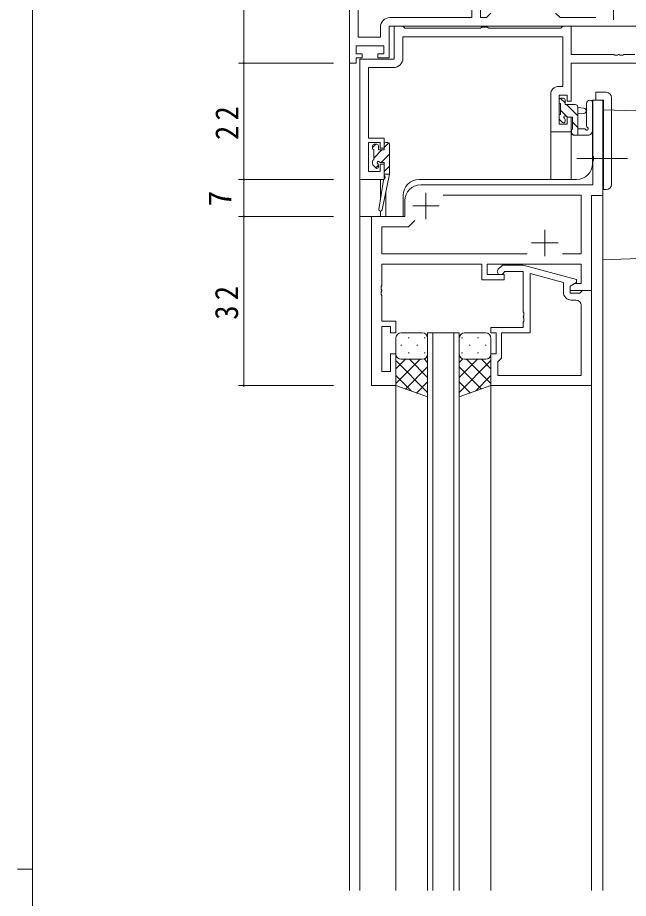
# Model space of a CAD drawing. Units: millimetres on the paper. Extents: x -397 to 397, y -282 to 282.
# Drawn here: x -396.7 to -281.1, y 11.3 to 177.9 of the extents above; entities that cross this region are included whole.
import ezdxf
from ezdxf.enums import TextEntityAlignment as Align

# ---------------------------------------------------------------- set-up
doc = ezdxf.new("R2010")
doc.units = ezdxf.units.MM
doc.linetypes.add('USER2', pattern=[13, 10, -1, 1, -1])
for name, color, linetype, lineweight in [('0-1_YKK_ZWAK', 7, 'Continuous', 18), ('0-3_YKK_11', 7, 'Continuous', 18), ('0-4_YKK_12', 2, 'Continuous', 18), ('0-5_YKK_13', 4, 'Continuous', 18), ('0-6_YKK_D', 6, 'Continuous', 18)]:
    doc.layers.add(name, color=color, linetype=linetype, lineweight=lineweight)
doc.styles.add('ＭＳ ゴシック', font='')
doc.styles.get('ＭＳ ゴシック').set_extended_font_data('MS Gothic')

msp = doc.modelspace()

# ---------------------------------------------------------------- linework, layer by layer
at = {"layer": '0-1_YKK_ZWAK'}
for p, q in [((-393.908, -245.688), (-393.908, 279.312)), ((-396.708, 16.812), (-393.908, 16.812))]:
    msp.add_line(p, q, dxfattribs=at)
at = {"layer": '0-3_YKK_11'}
for p, q in [((-333.908, 203.363), (-333.908, 169.312)), ((-332.278, 202.765), (-332.278, 174.242)), ((-283.908, 182.512), (-283.908, 177.512)), ((-310.738, 177.942), (-310.738, 181.242)), ((-309.108, 177.942), (-309.108, 181.312)), ((-307.108, 178.812), (-307.978, 177.942)), ((-294.038, 177.942), (-294.908, 178.812)), ((-326.238, 177.942), (-310.738, 177.942)), ((-307.978, 177.942), (-309.108, 177.942)), ((-287.259, 177.942), (-294.038, 177.942)), ((-328.038, 174.242), (-328.038, 176.142)), ((-326.408, 176.312), (-276.408, 176.312)), ((-326.408, 170.312), (-326.408, 176.312)), ((-325.408, 176.312), (-325.408, 170.112)), ((-323.778, 176.312), (-325.408, 176.312)), ((-323.408, 175.942), (-323.778, 176.312)), ((-309.103, 175.942), (-323.408, 175.942)), ((-308.808, 176.112), (-309.103, 175.942)), ((-307.808, 176.112), (-308.808, 176.112)), ((-307.514, 175.942), (-307.808, 176.112)), ((-293.908, 175.942), (-307.514, 175.942)), ((-293.538, 176.312), (-293.908, 175.942)), ((-291.908, 176.312), (-293.538, 176.312)), ((-291.908, 170.942), (-291.908, 176.312)), ((-332.278, 174.242), (-328.038, 174.242)), ((-323.778, 170.282), (-323.778, 174.312)), ((-323.778, 174.312), (-293.538, 174.312)), ((-293.538, 174.312), (-293.538, 164.912)), ((-332.608, 172.612), (-327.408, 172.612)), ((-332.608, 171.112), (-332.608, 172.612)), ((-327.408, 172.612), (-327.408, 171.112)), ((-331.508, 171.112), (-332.608, 171.112)), ((-332.608, 170.312), (-331.508, 170.312)), ((-332.608, 169.312), (-332.608, 170.312)), ((-331.908, 170.112), (-331.908, 147.312)), ((-325.408, 170.112), (-331.908, 170.112)), ((-331.508, 170.312), (-331.508, 171.112)), ((-328.508, 171.112), (-328.508, 170.312)), ((-327.408, 171.112), (-328.508, 171.112)), ((-328.508, 170.312), (-326.408, 170.312)), ((-283.866, 170.942), (-291.908, 170.942)), ((-283.683, 170.822), (-283.866, 170.942)), ((-283.133, 170.822), (-283.683, 170.822)), ((-282.95, 170.942), (-283.133, 170.822)), ((-282.866, 170.942), (-282.95, 170.942)), ((-282.683, 170.822), (-282.866, 170.942)), ((-282.133, 170.822), (-282.683, 170.822)), ((-281.95, 170.942), (-282.133, 170.822)), ((-279.908, 170.942), (-281.95, 170.942)), ((-333.908, 169.312), (-332.608, 169.312)), ((-330.278, 168.482), (-325.578, 168.482)), ((-330.278, 155.112), (-330.278, 168.482)), ((-291.908, 169.312), (-276.408, 169.312)), ((-291.908, 162.112), (-291.908, 169.312)), ((-295.808, 163.412), (-295.808, 156.312)), ((-293.538, 164.912), (-294.308, 164.912)), ((-294.178, 163.282), (-292.708, 163.282)), ((-294.178, 157.812), (-294.178, 163.282)), ((-292.708, 163.282), (-292.708, 162.112)), ((-292.708, 162.112), (-291.908, 162.112)), ((-287.838, 162.312), (-287.838, 151.771)), ((-285.908, 162.312), (-287.838, 162.312)), ((-285.908, 144.312), (-285.908, 162.312)), ((-292.708, 159.112), (-292.708, 157.812)), ((-291.908, 159.112), (-292.708, 159.112)), ((-291.908, 156.312), (-291.908, 159.112)), ((-292.708, 157.812), (-294.178, 157.812)), ((-327.308, 155.112), (-330.278, 155.112)), ((-327.308, 153.212), (-327.308, 155.112)), ((-295.808, 156.312), (-291.908, 156.312)), ((-330.278, 154.312), (-328.108, 154.312)), ((-330.278, 148.812), (-330.278, 154.312)), ((-328.108, 154.312), (-328.108, 153.212)), ((-328.108, 153.212), (-327.308, 153.212)), ((-287.838, 151.771), (-287.718, 151.587)), ((-328.108, 150.212), (-328.108, 148.812)), ((-327.308, 150.212), (-328.108, 150.212)), ((-327.308, 147.312), (-327.308, 150.212)), ((-287.718, 151.037), (-287.838, 150.854)), ((-287.838, 150.854), (-287.838, 146.312)), ((-287.718, 151.587), (-287.718, 151.037)), ((-328.108, 148.812), (-330.278, 148.812)), ((-331.908, 147.312), (-327.308, 147.312)), ((-287.838, 146.312), (-320.408, 146.312)), ((-323.408, 143.312), (-323.408, 140.312)), ((-319.408, 144.812), (-319.408, 139.812)), ((-290.038, 144.382), (-316.169, 144.382)), ((-290.038, 133.242), (-290.038, 144.382)), ((-288.108, 144.312), (-285.908, 144.312)), ((-288.108, 126.312), (-288.108, 144.312)), ((-321.908, 142.312), (-316.908, 142.312)), ((-329.708, 140.312), (-329.708, 108.312)), ((-323.408, 140.312), (-329.708, 140.312)), ((-327.778, 138.382), (-327.778, 133.242)), ((-322.708, 138.382), (-327.778, 138.382)), ((-321.549, 139.541), (-322.708, 138.382)), ((-321.549, 139.541), (-322.708, 138.382)), ((-296.908, 137.812), (-296.908, 132.812)), ((-299.408, 135.312), (-294.408, 135.312)), ((-327.778, 133.242), (-300.259, 133.242)), ((-293.558, 133.242), (-290.038, 133.242)), ((-327.778, 131.312), (-308.808, 131.312)), ((-327.778, 127.271), (-327.778, 131.312)), ((-308.808, 131.312), (-308.808, 128.312)), ((-307.808, 131.312), (-290.038, 131.312)), ((-307.808, 129.312), (-307.808, 131.312)), ((-304.957, 131.112), (-305.732, 130.337)), ((-301.012, 131.112), (-304.957, 131.112)), ((-290.908, 128.405), (-301.012, 131.112)), ((-290.038, 131.312), (-290.038, 127.612)), ((-308.808, 128.312), (-304.608, 128.312)), ((-304.608, 129.312), (-307.808, 129.312)), ((-304.884, 129.488), (-304.46, 129.912)), ((-304.608, 128.312), (-304.608, 129.312)), ((-304.46, 129.912), (-301.008, 129.912)), ((-301.008, 129.912), (-301.008, 122.271)), ((-299.708, 129.521), (-293.408, 127.833)), ((-299.708, 118.312), (-299.708, 129.521)), ((-290.908, 127.805), (-290.908, 128.405)), ((-327.898, 127.087), (-327.778, 127.271)), ((-327.898, 126.537), (-327.898, 127.087)), ((-293.408, 127.833), (-293.408, 126.012)), ((-292.108, 127.112), (-290.908, 127.805)), ((-291.242, 127.612), (-292.108, 127.112)), ((-292.108, 127.112), (-292.108, 126.312)), ((-292.108, 125.812), (-292.108, 127.112)), ((-290.038, 127.612), (-291.242, 127.612)), ((-327.778, 126.354), (-327.898, 126.537)), ((-327.898, 126.087), (-327.778, 126.271)), ((-327.898, 125.537), (-327.898, 126.087)), ((-327.778, 125.354), (-327.898, 125.537)), ((-327.778, 126.271), (-327.778, 126.354)), ((-327.778, 120.512), (-327.778, 125.354)), ((-292.108, 126.312), (-288.108, 126.312)), ((-290.308, 125.812), (-292.108, 125.812)), ((-290.108, 126.012), (-290.308, 125.812)), ((-289.808, 126.312), (-290.108, 126.012)), ((-288.108, 126.312), (-289.808, 126.312)), ((-288.108, 108.312), (-288.108, 126.312)), ((-291.908, 124.512), (-291.038, 124.512)), ((-290.038, 123.512), (-290.038, 110.242)), ((-301.008, 122.271), (-300.888, 122.087)), ((-300.888, 122.087), (-300.888, 121.537)), ((-325.108, 120.512), (-327.778, 120.512)), ((-325.108, 118.312), (-325.108, 120.512)), ((-300.888, 121.537), (-301.008, 121.354)), ((-301.008, 121.354), (-301.008, 121.271)), ((-301.008, 121.271), (-300.888, 121.087)), ((-300.888, 120.537), (-301.008, 120.354)), ((-301.008, 120.354), (-301.008, 119.312)), ((-300.888, 121.087), (-300.888, 120.537)), ((-327.778, 119.512), (-326.108, 119.512)), ((-327.778, 111.012), (-327.778, 119.512)), ((-326.108, 119.512), (-326.108, 118.312)), ((-326.108, 118.312), (-325.108, 118.312)), ((-307.108, 119.312), (-307.108, 118.312)), ((-301.008, 119.312), (-307.108, 119.312)), ((-307.108, 118.312), (-306.108, 118.312)), ((-306.108, 118.312), (-306.108, 114.312)), ((-305.108, 118.312), (-299.708, 118.312)), ((-305.108, 113.512), (-305.108, 118.312)), ((-326.108, 114.312), (-326.108, 111.012)), ((-325.108, 114.312), (-326.108, 114.312)), ((-325.108, 108.312), (-325.108, 114.312)), ((-307.108, 114.312), (-307.108, 108.312)), ((-306.108, 114.312), (-307.108, 114.312)), ((-305.608, 113.012), (-305.108, 113.512)), ((-305.808, 112.812), (-305.608, 113.012)), ((-305.808, 110.242), (-305.808, 112.812)), ((-326.108, 111.012), (-327.778, 111.012)), ((-290.038, 110.242), (-305.808, 110.242)), ((-290.038, 110.242), (-305.808, 110.242)), ((-329.708, 108.312), (-325.108, 108.312)), ((-307.108, 108.312), (-288.108, 108.312))]:
    msp.add_line(p, q, dxfattribs=at)
for centre, radius, start, end in [((-326.238, 176.142), 1.8, 90.00001, 179.99999), ((-325.578, 170.282), 1.8, 270.00001, 359.99999), ((-294.308, 163.412), 1.5, 90.00001, 179.99999), ((-320.408, 143.312), 3, 90.00001, 179.99999), ((-305.308, 129.912), 0.6, 134.99999, 315.00001), ((-291.908, 126.012), 1.5, 180.00001, 269.99999), ((-291.038, 123.512), 1, 0.00001, 89.99999)]:
    msp.add_arc(centre, radius, start, end, dxfattribs=at)
at = {"layer": '0-4_YKK_12'}
for p, q in [((-333.908, 205.313), (-333.908, 12.812)), ((-287.908, 150.312), (-287.908, 162.312)), ((-285.908, 162.312), (-287.908, 162.312)), ((-285.908, 162.312), (-285.908, 12.812)), ((-295.808, 156.312), (-295.808, 147.312)), ((-291.908, 156.312), (-295.808, 156.312)), ((-291.908, 156.312), (-291.908, 147.312)), ((-331.908, 147.612), (-331.908, 140.312)), ((-328.008, 147.312), (-331.908, 147.312)), ((-328.008, 147.312), (-328.008, 143.656)), ((-320.708, 147.312), (-290.908, 147.312)), ((-331.908, 12.812), (-331.908, 140.312)), ((-329.708, 108.312), (-329.708, 140.312)), ((-328.008, 141.314), (-328.008, 140.312)), ((-319.108, 118.313), (-313.108, 118.313)), ((-319.108, 12.812), (-319.108, 118.313)), ((-318.108, 118.313), (-318.108, 12.812)), ((-314.108, 12.812), (-314.108, 118.313)), ((-313.108, 118.313), (-313.108, 12.812)), ((-325.108, 108.312), (-329.708, 108.312)), ((-325.108, 12.812), (-325.108, 108.312)), ((-307.108, 108.612), (-307.108, 12.812)), ((-295.108, 108.312), (-288.108, 108.312)), ((-288.108, 108.312), (-288.108, 12.812))]:
    msp.add_line(p, q, dxfattribs=at)
msp.add_lwpolyline([(-323.708, 144.312), (-323.708, 140.312), (-331.908, 140.312)], dxfattribs=at)
for centre, start, end in [((-290.908, 150.312), 270, 0), ((-320.708, 144.312), 90, 180)]:
    msp.add_arc(centre, 3, start, end, dxfattribs=at)
at = {"layer": '0-5_YKK_13'}
for p, q in [((-287.288, 163.812), (-285.288, 163.812)), ((-287.288, 162.312), (-287.288, 163.812)), ((-294.178, 162.412), (-294.178, 161.912)), ((-293.983, 162.693), (-293.078, 161.789)), ((-293.978, 161.712), (-293.978, 159.612)), ((-293.378, 162.712), (-293.878, 162.712)), ((-293.078, 161.512), (-293.078, 162.412)), ((-289.008, 157.448), (-289.008, 161.696)), ((-287.808, 156.517), (-287.808, 161.696)), ((-284.288, 162.812), (-284.288, 146.412)), ((-293.978, 160.444), (-292.649, 159.114)), ((-291.178, 161.512), (-293.078, 161.512)), ((-292.802, 161.512), (-290.678, 159.389)), ((-290.678, 155.712), (-290.678, 161.012)), ((-290.678, 160.912), (-289.534, 160.81)), ((-285.908, 160.512), (-249.543, 159.242)), ((-285.908, 132.212), (-285.908, 160.212)), ((-294.178, 159.412), (-294.178, 158.812)), ((-294.09, 158.6), (-293.59, 158.1)), ((-293.078, 158.312), (-293.078, 158.651)), ((-292.617, 159.112), (-291.678, 159.112)), ((-291.678, 159.112), (-291.678, 156.812)), ((-290.678, 159.712), (-289.534, 159.814)), ((-291.678, 158.144), (-290.678, 157.144)), ((-289.498, 156.912), (-290.678, 156.912)), ((-291.878, 156.612), (-291.878, 156.012)), ((-291.878, 156.099), (-291.492, 155.712)), ((-291.578, 155.712), (-288.615, 155.712)), ((-287.876, 156.328), (-288.228, 155.896)), ((-328.891, 154.012), (-329.508, 153.395)), ((-329.508, 153.712), (-329.508, 153.212)), ((-328.708, 154.012), (-329.208, 154.012)), ((-328.408, 152.912), (-328.408, 153.712)), ((-326.416, 154.242), (-327.308, 153.35)), ((-327.308, 154.012), (-327.308, 152.912)), ((-326.608, 154.312), (-327.008, 154.312)), ((-326.308, 154.012), (-326.308, 148.314)), ((-329.308, 153.012), (-329.308, 151.012)), ((-327.746, 152.912), (-329.308, 151.35)), ((-327.308, 152.912), (-328.408, 152.912)), ((-326.308, 152.105), (-327.901, 150.512)), ((-329.508, 150.812), (-329.508, 150.212)), ((-329.42, 150), (-328.92, 149.5)), ((-328.408, 150.005), (-328.916, 149.496)), ((-328.408, 149.712), (-328.408, 150.051)), ((-327.947, 150.512), (-327.308, 150.512)), ((-327.308, 150.512), (-327.308, 148.314)), ((-326.308, 148.314), (-327.714, 141.553)), ((-327.308, 148.314), (-327.322, 148.227)), ((-326.308, 149.86), (-327.308, 148.86)), ((-326.308, 148.314), (-327.308, 148.314)), ((-327.482, 147.2), (-328.305, 141.658)), ((-285.288, 145.412), (-285.908, 145.412)), ((-327.008, 144.949), (-327.008, 140.312)), ((-285.908, 132.112), (-246.37, 133.492)), ((-320.108, 118.312), (-324.108, 118.312)), ((-312.108, 118.312), (-308.108, 118.312)), ((-325.108, 117.312), (-325.108, 114.312)), ((-322.773, 117.364), (-322.573, 117.364)), ((-319.743, 117.364), (-319.543, 117.364)), ((-319.108, 114.312), (-319.108, 117.312)), ((-313.108, 114.312), (-313.108, 117.312)), ((-312.473, 117.364), (-312.673, 117.364)), ((-309.443, 117.364), (-309.643, 117.364)), ((-307.108, 117.312), (-307.108, 114.312)), ((-324.188, 115.949), (-323.988, 115.949)), ((-321.158, 115.949), (-320.958, 115.949)), ((-311.058, 115.949), (-311.258, 115.949)), ((-308.028, 115.949), (-308.228, 115.949)), ((-325.108, 108.312), (-325.108, 114.312)), ((-320.488, 113.313), (-325.108, 108.692)), ((-323.316, 113.312), (-325.108, 111.521)), ((-324.108, 113.312), (-320.508, 113.312)), ((-323.708, 113.312), (-320.108, 113.312)), ((-322.773, 114.534), (-322.573, 114.534)), ((-322.548, 113.312), (-319.108, 109.873)), ((-319.776, 113.369), (-319.108, 112.701)), ((-319.743, 114.534), (-319.543, 114.534)), ((-319.108, 106.169), (-319.108, 114.312)), ((-313.108, 114.312), (-313.108, 106.169)), ((-312.44, 113.369), (-313.108, 112.701)), ((-309.668, 113.312), (-313.108, 109.872)), ((-312.473, 114.534), (-312.673, 114.534)), ((-308.508, 113.312), (-312.108, 113.312)), ((-311.729, 113.313), (-307.108, 108.692)), ((-308.108, 113.312), (-311.708, 113.312)), ((-309.443, 114.534), (-309.643, 114.534)), ((-308.9, 113.312), (-307.108, 111.521)), ((-307.108, 108.312), (-307.108, 114.312)), ((-325.108, 113.044), (-319.108, 107.044)), ((-319.108, 111.864), (-323.304, 107.668)), ((-307.108, 113.044), (-313.108, 107.044)), ((-313.108, 111.864), (-308.912, 107.668)), ((-325.108, 110.216), (-322.147, 107.255)), ((-307.108, 110.216), (-310.069, 107.255)), ((-319.108, 106.169), (-325.108, 108.312)), ((-319.108, 109.035), (-321.22, 106.924)), ((-313.108, 109.035), (-310.997, 106.924)), ((-313.108, 106.169), (-307.108, 108.312))]:
    msp.add_line(p, q, dxfattribs=at)
at = {"layer": '0-5_YKK_13', "linetype": 'USER2'}
msp.add_line((-281.288, 151.312), (-290.838, 151.312), dxfattribs=at)
at = {"layer": '0-5_YKK_13'}
msp.add_lwpolyline([(-287.288, 162.312), (-285.788, 162.312), (-285.788, 145.412)], dxfattribs=at)
msp.add_lwpolyline([(-285.788, 146.912), (-285.788, 161.812), (-285.908, 161.812), (-285.908, 146.912)], close=True, dxfattribs=at)
for centre, radius, start, end in [((-285.288, 162.812), 1, 0, 90), ((-293.878, 162.412), 0.3, 90, 180), ((-293.978, 161.912), 0.2, 180, 270), ((-293.378, 162.412), 0.3, 0, 90), ((-288.408, 161.696), 0.6, 360, 180), ((-291.178, 161.012), 0.5, 0, 90), ((-289.578, 160.312), 0.5, 275.09207, 84.90793), ((-293.978, 159.412), 0.2, 90, 180), ((-293.878, 158.812), 0.3, 180, 225), ((-293.378, 158.312), 0.3, 225, 0), ((-293.078, 159.112), 0.25, 33.05573, 236.94427), ((-293.378, 158.651), 0.3, 0, 56.94427), ((-292.617, 159.412), 0.3, 213.05573, 270), ((-291.678, 156.612), 0.2, 90, 180), ((-289.498, 156.612), 0.3, 30, 90), ((-288.978, 156.912), 0.3, 210, 63.25632), ((-288.708, 157.448), 0.3, 180, 243.25632), ((-291.578, 156.012), 0.3, 180, 270), ((-288.615, 156.212), 0.5, 270, 320.76546), ((-288.108, 156.517), 0.3, 320.76546, 360), ((-329.208, 153.712), 0.3, 90, 180), ((-328.708, 153.712), 0.3, 0, 90), ((-327.008, 154.012), 0.3, 90, 180), ((-326.608, 154.012), 0.3, 0, 90), ((-329.308, 153.212), 0.2, 180, 270), ((-329.308, 150.812), 0.2, 90, 180), ((-329.208, 150.212), 0.3, 180, 225), ((-328.408, 150.512), 0.25, 33.05573, 236.94427), ((-328.708, 150.051), 0.3, 0, 56.94427), ((-327.947, 150.812), 0.3, 213.05573, 270), ((-328.708, 149.712), 0.3, 225, 0), ((-327.185, 147.156), 0.3, 111.55064, 171.55064), ((-327.026, 148.179), 0.3, 170.80246, 230.80246), ((-327.405, 147.714), 0.3, 291.55064, 50.80246), ((-285.288, 146.412), 1, 270, 0), ((-328.008, 141.614), 0.3, 171.55064, 348.25019), ((-324.108, 117.312), 1, 90, 180), ((-320.108, 117.312), 1, 0, 90), ((-312.108, 117.312), 1, 90, 180), ((-308.108, 117.312), 1, 0, 90), ((-324.108, 114.312), 1, 180, 270), ((-324.108, 114.312), 1, 180, 270), ((-320.108, 114.312), 1, 270, 0), ((-320.108, 114.312), 1, 270, 0), ((-312.108, 114.312), 1, 180, 270), ((-312.108, 114.312), 1, 180, 270), ((-308.108, 114.312), 1, 270, 0), ((-308.108, 114.312), 1, 270, 0)]:
    msp.add_arc(centre, radius, start, end, dxfattribs=at)
at = {"layer": '0-6_YKK_D'}
for p, q in [((-353.908, 169.312), (-353.908, 204.312)), ((-336.908, 169.312), (-354.908, 169.312)), ((-336.908, 169.312), (-354.908, 169.312)), ((-353.908, 169.312), (-353.908, 147.312)), ((-336.908, 147.312), (-354.908, 147.312)), ((-336.908, 147.312), (-354.908, 147.312)), ((-353.908, 147.312), (-353.908, 140.312)), ((-336.908, 140.312), (-354.908, 140.312)), ((-336.908, 140.312), (-354.908, 140.312)), ((-353.908, 140.312), (-353.908, 108.312)), ((-336.908, 108.312), (-354.908, 108.312))]:
    msp.add_line(p, q, dxfattribs=at)
for centre, start, end in [((-353.908, 169.312), 90, 270), ((-353.908, 169.312), 90, 270), ((-353.908, 169.312), 270, 90), ((-353.908, 169.312), 270, 90), ((-353.908, 147.312), 90, 270), ((-353.908, 147.312), 90, 270), ((-353.908, 147.312), 270, 90), ((-353.908, 147.312), 270, 90), ((-353.908, 140.312), 90, 270), ((-353.908, 140.312), 90, 270), ((-353.908, 140.312), 270, 90), ((-353.908, 140.312), 270, 90), ((-353.908, 108.312), 90, 270), ((-353.908, 108.312), 270, 90)]:
    msp.add_arc(centre, 0.106, start, end, dxfattribs=at)

# ---------------------------------------------------------------- texts
at = {"layer": '0-6_YKK_D', "color": 7, "style": 'ＭＳ ゴシック'}
msp.add_text('7', height=4.399, rotation=90, dxfattribs=at).set_placement((-354.908, 142.212), align=Align.BOTTOM_LEFT)
at = {"layer": '0-6_YKK_D', "color": 7, "char_height": 4.399, "attachment_point": 7, "rotation": 90, "style": 'ＭＳ ゴシック'}
for s, insert in [('\\T1.37;\\W0.9;22', (-354.908, 154.792)), ('\\T1.37;\\W0.9;32', (-354.908, 120.792))]:
    msp.add_mtext(s, dxfattribs=dict(at, insert=insert))

doc.saveas('drawing.dxf')
